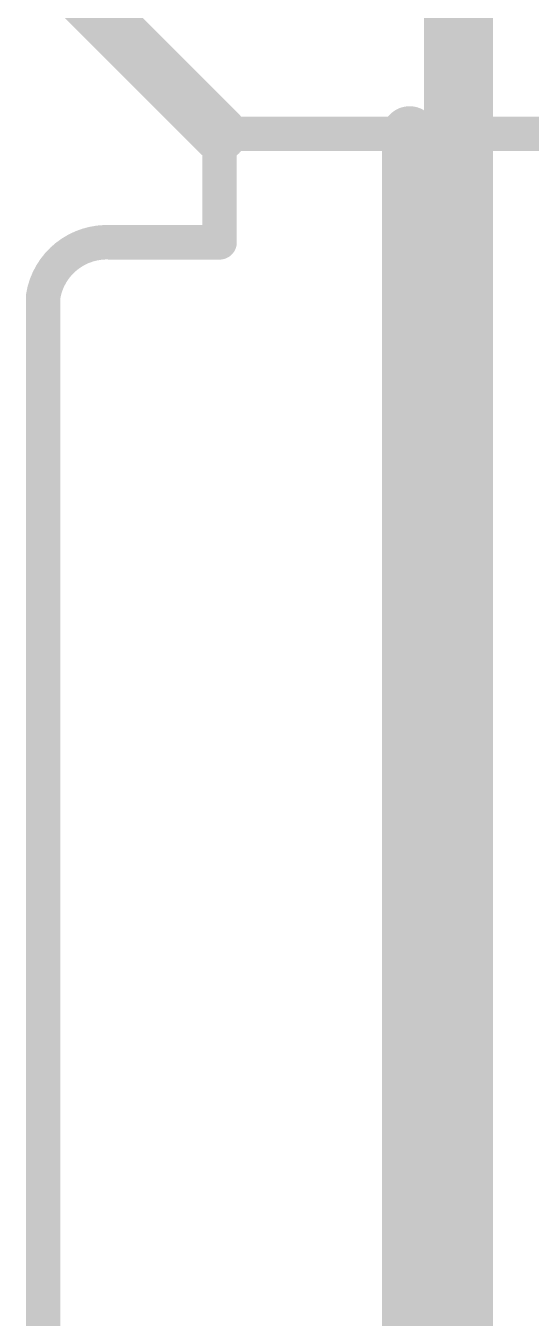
# Model space of a CAD drawing. Extents: x -1.6 to 24.3, y -3.8 to 15.4.
# Drawn here: x -1.594 to 0.268, y 6.655 to 11.418 of the extents above; entities that cross this region are included whole.
import ezdxf

# ---------------------------------------------------------------- set-up
doc = ezdxf.new("R2010")
doc.units = 0
for name, color, linetype in [('1', 12, 'CONTINUOUS'), ('16', 132, 'CONTINUOUS'), ('20', 53, 'CONTINUOUS'), ('21', 53, 'CONTINUOUS'), ('51', 53, 'CONTINUOUS')]:
    doc.layers.add(name, color=color, linetype=linetype)

msp = doc.modelspace()

# ---------------------------------------------------------------- linework, layer by layer
at = {"layer": '1', "const_width": 0.254}
msp.add_lwpolyline([(0, 15.24), (0, 0)], dxfattribs=at)
at = {"layer": '16', "const_width": 0.254}
msp.add_lwpolyline([(0, 15.24), (0, 0)], dxfattribs=at)
at = {"layer": '20', "const_width": 0.2032}
msp.add_lwpolyline([(0, 15.24), (0, 0)], dxfattribs=at)
at = {"layer": '21', "const_width": 0.2032}
msp.add_lwpolyline([(-0.18, 11.02), (-0.18, 4.22)], dxfattribs=at)
at = {"layer": '21', "const_width": 0.1016}
msp.add_lwpolyline([(-0.1292, 11.02, 1), (-0.2308, 11.02)], format="xyb", dxfattribs=at)
at = {"layer": '51'}
for points, const_width in [([(-0.88, 11.02), (-1.48, 11.62)], 0.2032), ([(-0.88, 11.02), (-0.88, 10.62)], 0.127), ([(-0.88, 11.02), (-0.18, 11.02)], 0.127), ([(-0.18, 11.02), (4.12, 11.02)], 0.127), ([(-0.18, 11.02), (-0.18, 4.22)], 0.127), ([(-0.88, 10.62), (-1.28, 10.62)], 0.127), ([(-1.53, 10.42), (-1.53, 4.87)], 0.127)]:
    msp.add_lwpolyline(points, dxfattribs=dict(at, const_width=const_width))
for points, const_width in [([(-0.9159, 10.9841, 1), (-0.8441, 11.0559)], 0.1016), ([(-0.8482, 11.02, 1), (-0.9118, 11.02)], 0.0635), ([(-0.88, 11.0518, 1), (-0.88, 10.9883)], 0.0635), ([(-0.18, 11.0518, 1), (-0.18, 10.9883)], 0.0635), ([(-0.1483, 11.02, 1), (-0.2118, 11.02)], 0.0635), ([(-0.18, 10.9883, 1), (-0.18, 11.0518)], 0.0635), ([(-1.28, 10.62, 0.3866), (-1.53, 10.42)], 0.127), ([(-1.28, 10.6518, 1), (-1.28, 10.5883)], 0.0635), ([(-1.282, 10.5883, 1), (-1.278, 10.6517)], 0.0635), ([(-0.88, 10.5883, 1), (-0.88, 10.6518)], 0.0635), ([(-0.9118, 10.62, 1), (-0.8482, 10.62)], 0.0635), ([(-1.4983, 10.42, 1), (-1.5617, 10.42)], 0.0635), ([(-1.5614, 10.425, 1), (-1.4986, 10.415)], 0.0635)]:
    msp.add_lwpolyline(points, format="xyb", dxfattribs=dict(at, const_width=const_width))

doc.saveas('drawing.dxf')
